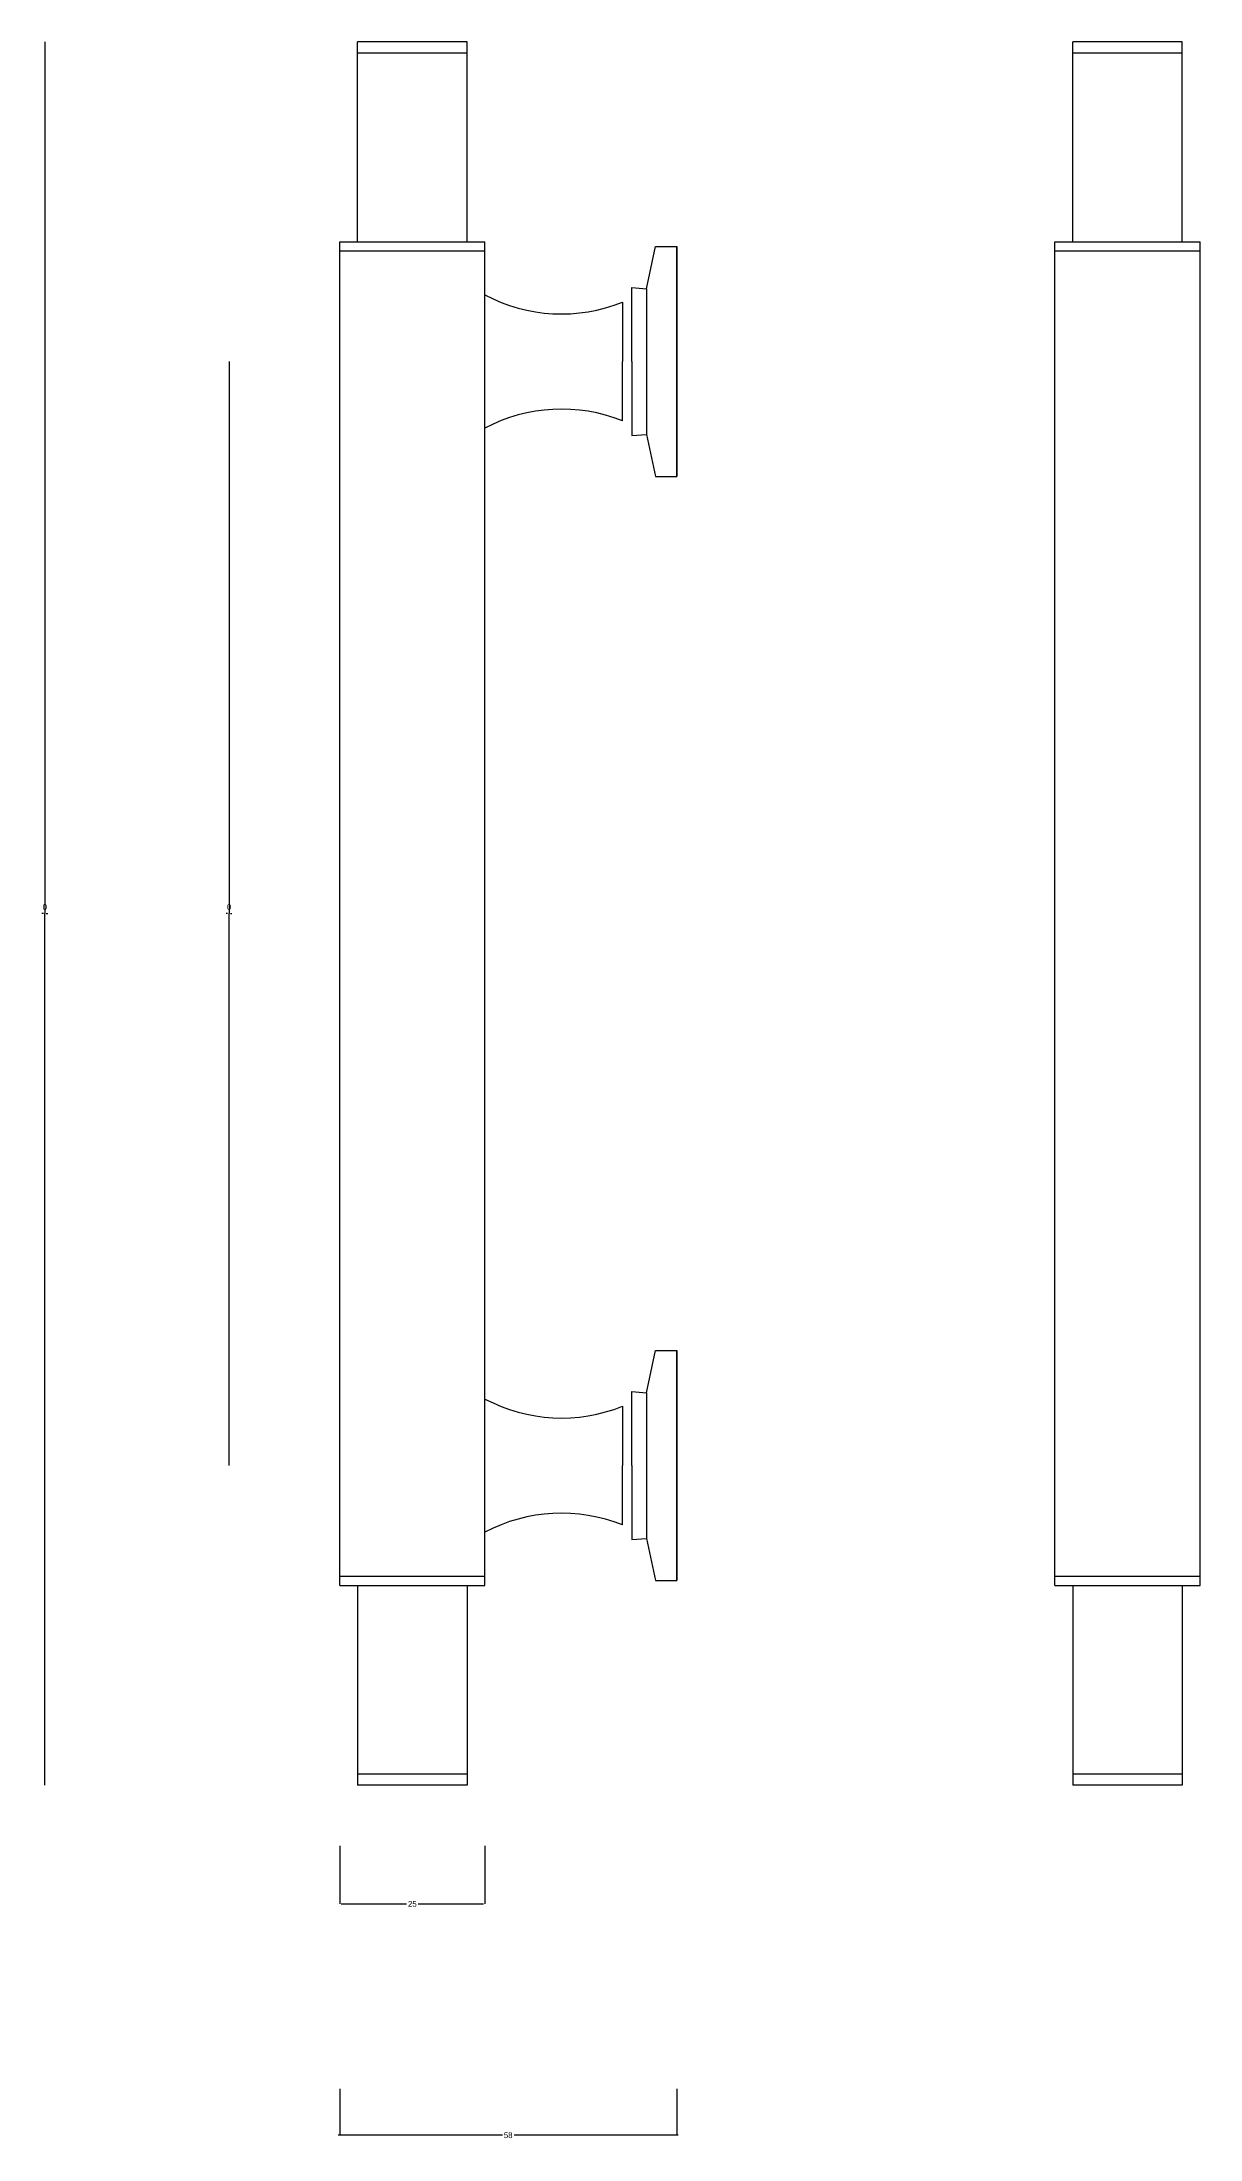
# Model space of a CAD drawing. Header units: metres. Extents: x 1476 to 1675, y 1886 to 2247.
import ezdxf

# ---------------------------------------------------------------- set-up
doc = ezdxf.new("R2010")
doc.units = ezdxf.units.M
for name, color, linetype in [('3', 3, 'Continuous'), ('7', 7, 'Continuous'), ('DIM', 3, 'Continuous')]:
    doc.layers.add(name, color=color, linetype=linetype)
doc.dimstyles.get("Standard").update_dxf_attribs({"dimtxt": 2.5, "dimasz": 2.5, "dimexe": 1.25, "dimexo": 0.625, "dimtad": 1, "dimcen": 2.5, "dimazin": 3, "dimtfac": 1, "dimtmove": 0, "dimatfit": 3})

# ---------------------------------------------------------------- blocks, each defined once
blk = doc.blocks.new('*D1')
for p, q in [((1476.65, 2247.21), (1476.65, 2097.21)), ((1476.4, 2097.21), (1476.15, 2097.21)), ((1476.65, 1947.21), (1476.65, 2097.21)), ((1476.65, 2097.21), (1476.65, 2097.21)), ((1476.9, 2097.21), (1477.15, 2097.21))]:
    blk.add_line(p, q)
at = {"layer": 'Defpoints'}
for p in [(1476.65, 2247.21), (1476.65, 2097.21), (1476.65, 1947.21)]:
    blk.add_point(p, dxfattribs=at)
at = {"layer": 'DIM', "insert": (1476.65, 2098.335), "char_height": 1, "attachment_point": 5}
blk.add_mtext('0', dxfattribs=at)
blk = doc.blocks.new('*D2')
for p, q in [((1508.35, 2192.21), (1508.35, 2097.21)), ((1508.1, 2097.21), (1507.85, 2097.21)), ((1508.35, 2002.21), (1508.35, 2097.21)), ((1508.35, 2097.21), (1508.35, 2097.21)), ((1508.6, 2097.21), (1508.85, 2097.21))]:
    blk.add_line(p, q)
at = {"layer": 'Defpoints'}
for p in [(1508.35, 2192.21), (1508.35, 2097.21), (1508.35, 2002.21)]:
    blk.add_point(p, dxfattribs=at)
at = {"layer": 'DIM', "insert": (1508.35, 2098.335), "char_height": 1, "attachment_point": 5}
blk.add_mtext('0', dxfattribs=at)
blk = doc.blocks.new('*D3')
for p, q in [((1527.39, 1894.94), (1527.39, 1886.97)), ((1585.39, 1894.94), (1585.39, 1886.97)), ((1555.39, 1886.97), (1527.14, 1886.97)), ((1585.64, 1886.97), (1557.39, 1886.97))]:
    blk.add_line(p, q)
at = {"layer": 'Defpoints'}
for p in [(1527.39, 1894.94), (1585.39, 1894.94), (1585.39, 1886.97)]:
    blk.add_point(p, dxfattribs=at)
at = {"layer": 'DIM', "insert": (1556.39, 1886.97), "char_height": 1, "attachment_point": 5}
blk.add_mtext('58', dxfattribs=at)
blk = doc.blocks.new('*D4')
for p, q in [((1527.39, 1936.79), (1527.39, 1926.78)), ((1552.39, 1936.79), (1552.39, 1926.78)), ((1527.64, 1926.78), (1538.89, 1926.78)), ((1540.89, 1926.78), (1552.14, 1926.78))]:
    blk.add_line(p, q)
at = {"layer": 'Defpoints'}
for p in [(1527.39, 1936.79), (1552.39, 1936.79), (1527.39, 1926.78)]:
    blk.add_point(p, dxfattribs=at)
at = {"layer": 'DIM', "insert": (1539.89, 1926.78), "char_height": 1, "attachment_point": 5}
blk.add_mtext('25', dxfattribs=at)

msp = doc.modelspace()

# ---------------------------------------------------------------- linework, layer by layer
at = {"layer": '3'}
for p, q in [((1580.17, 2204.74), (1580.17, 2179.68)), ((1580.17, 2014.74), (1580.17, 1989.68))]:
    msp.add_line(p, q, dxfattribs=at)
at = {"layer": '7'}
for p, q in [((1549.3, 2247.21), (1530.48, 2247.21)), ((1530.48, 2212.83), (1530.48, 2247.21)), ((1549.3, 2245.3), (1530.48, 2245.3)), ((1549.3, 2212.83), (1549.3, 2247.21)), ((1653.54, 2212.83), (1653.54, 2247.21)), ((1672.36, 2247.21), (1653.54, 2247.21)), ((1672.36, 2245.3), (1653.54, 2245.3)), ((1672.36, 2212.83), (1672.36, 2247.21)), ((1527.39, 1981.59), (1527.39, 2212.83)), ((1527.39, 2212.83), (1552.39, 2212.83)), ((1552.39, 1981.59), (1552.39, 2212.83)), ((1650.45, 1981.59), (1650.45, 2212.83)), ((1650.45, 2212.83), (1675.45, 2212.83)), ((1675.45, 1981.59), (1675.45, 2212.83)), ((1527.39, 2211.25), (1552.39, 2211.25)), ((1580.17, 2204.74), (1581.75, 2212.01)), ((1581.75, 2212.01), (1585.39, 2212.01)), ((1585.39, 2172.41), (1585.39, 2212.01)), ((1585.39, 2212.01), (1585.39, 2172.41)), ((1650.45, 2211.25), (1675.45, 2211.25)), ((1576.05, 2202.43), (1576.05, 2192.21)), ((1577.64, 2204.95), (1580.17, 2204.74)), ((1577.64, 2192.21), (1577.64, 2204.95)), ((1576.05, 2182), (1576.05, 2192.21)), ((1577.64, 2192.21), (1577.64, 2179.47)), ((1577.64, 2179.47), (1580.17, 2179.68)), ((1580.17, 2179.68), (1581.75, 2172.41)), ((1581.75, 2172.41), (1585.39, 2172.41)), ((1580.17, 2014.74), (1581.75, 2022.01)), ((1581.75, 2022.01), (1585.39, 2022.01)), ((1585.39, 1982.41), (1585.39, 2022.01)), ((1585.39, 2022.01), (1585.39, 1982.41)), ((1577.64, 2014.95), (1580.17, 2014.74)), ((1577.64, 2002.21), (1577.64, 2014.95)), ((1576.05, 2012.43), (1576.05, 2002.21)), ((1576.05, 1992), (1576.05, 2002.21)), ((1577.64, 2002.21), (1577.64, 1989.47)), ((1577.64, 1989.47), (1580.17, 1989.68)), ((1580.17, 1989.68), (1581.75, 1982.41)), ((1527.39, 1983.17), (1552.39, 1983.17)), ((1527.39, 1981.59), (1552.39, 1981.59)), ((1530.48, 1981.59), (1530.48, 1947.21)), ((1549.3, 1981.59), (1549.3, 1947.21)), ((1581.75, 1982.41), (1585.39, 1982.41)), ((1650.45, 1983.17), (1675.45, 1983.17)), ((1650.45, 1981.59), (1675.45, 1981.59)), ((1653.54, 1981.59), (1653.54, 1947.21)), ((1672.36, 1981.59), (1672.36, 1947.21)), ((1549.3, 1949.13), (1530.48, 1949.13)), ((1672.36, 1949.13), (1653.54, 1949.13)), ((1549.3, 1947.21), (1530.48, 1947.21)), ((1672.36, 1947.21), (1653.54, 1947.21))]:
    msp.add_line(p, q, dxfattribs=at)
for centre, start, end in [((1565.56, 2228.55), 242.11, 291.89), ((1565.56, 2155.87), 68.11, 117.89), ((1565.56, 2038.55), 242.11, 291.89), ((1565.56, 1965.87), 68.11, 117.89)]:
    msp.add_arc(centre, 28.15, start, end, dxfattribs=at)

# ---------------------------------------------------------------- dimensions: what is measured, and where the dimension line sits
at = {"layer": 'DIM'}
for base, p1, p2, picture, middle in [((1476.65, 2097.21), (1476.65, 2247.21), (1476.65, 1947.21), '*D1', (1476.65, 2098.335)), ((1508.35, 2097.21), (1508.35, 2192.21), (1508.35, 2002.21), '*D2', (1508.35, 2098.335)), ((1527.39, 1926.78), (1527.39, 1936.79), (1552.39, 1936.79), '*D4', (1539.89, 1926.78)), ((1585.39, 1886.97), (1585.39, 1894.94), (1527.39, 1894.94), '*D3', (1556.39, 1886.97))]:
    dim = msp.add_linear_dim(base=base, p1=p1, p2=p2, dimstyle='Standard', dxfattribs=at)
    dim.commit()
    dim.dimension.update_dxf_attribs({"geometry": picture, "text_midpoint": middle})

doc.saveas('drawing.dxf')
